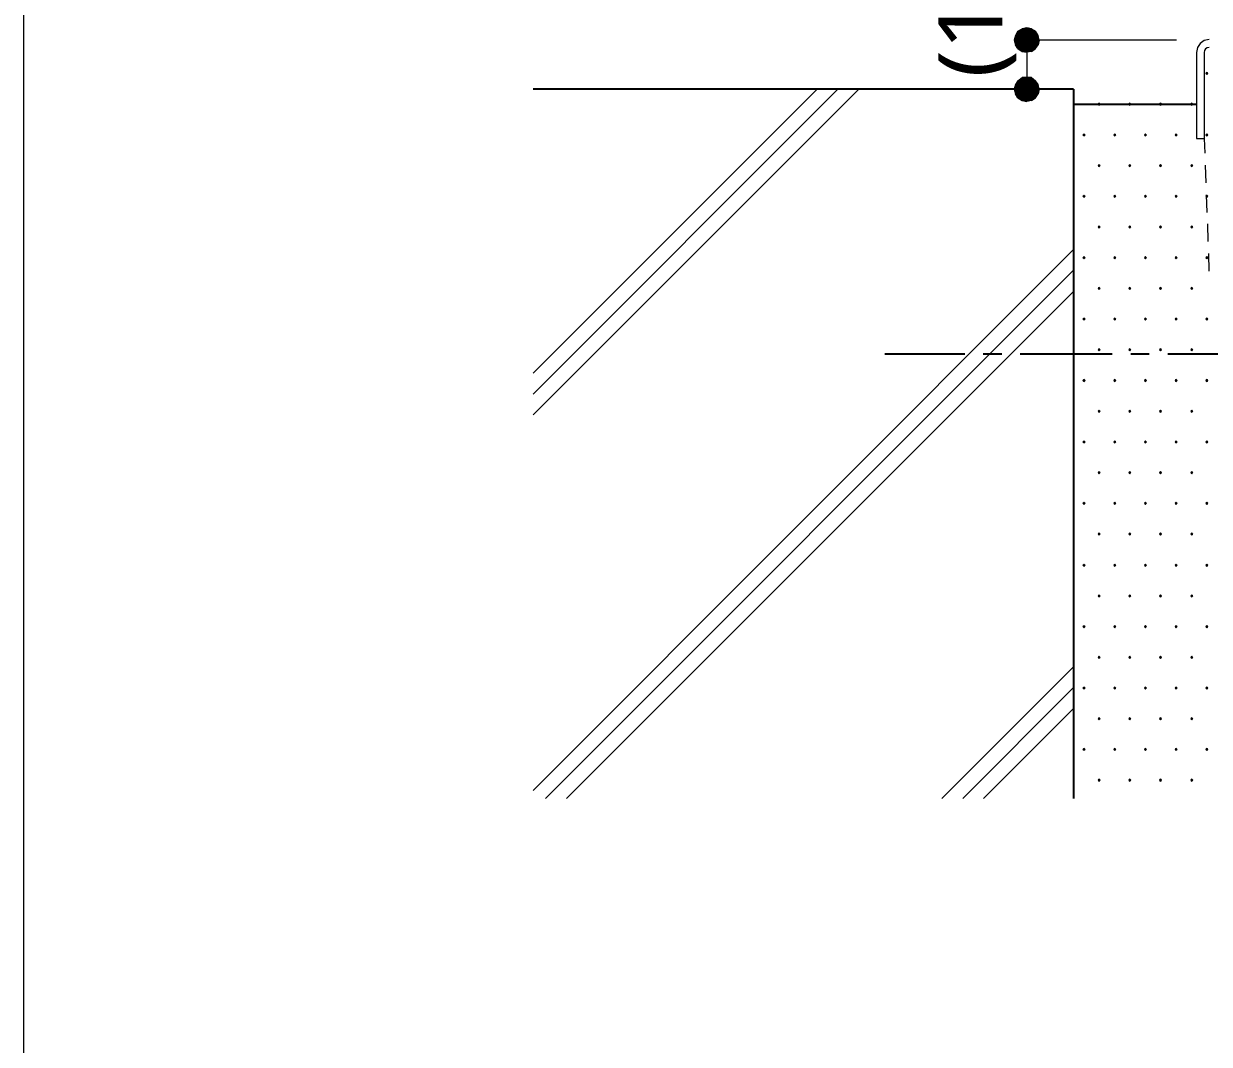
# Model space of a CAD drawing. Header units: millimetres. Extents: x 0 to 420, y 0 to 297.
# Drawn here: x 210.16 to 258.4, y 74.24 to 115.75 of the extents above; entities that cross this region are included whole.
import ezdxf
from ezdxf.enums import TextEntityAlignment as Align

# ---------------------------------------------------------------- set-up
doc = ezdxf.new("R2010")
doc.units = ezdxf.units.MM
doc.styles.add('kst32b', font='NotoSansJP-Variable.ttf')

msp = doc.modelspace()

# ---------------------------------------------------------------- hatches: boundary and pattern name
h = msp.add_hatch(color=7)
h.paths.add_polyline_path([(250.973, 115.591), (250.783, 115.549), (250.973, 115.083), (250.973, 115.591)])
h.paths.add_polyline_path([(250.783, 115.549), (250.973, 115.083), (250.613, 115.443), (250.783, 115.549)])
h.paths.add_polyline_path([(250.973, 115.083), (250.613, 115.443), (250.507, 115.274), (250.973, 115.083)])
h = msp.add_hatch(color=7)
h.paths.add_polyline_path([(251.439, 115.274), (251.333, 115.443), (250.973, 115.083), (251.439, 115.274)])
h.paths.add_polyline_path([(251.333, 115.443), (250.973, 115.083), (251.164, 115.549), (251.333, 115.443)])
h.paths.add_polyline_path([(250.973, 115.083), (251.164, 115.549), (250.973, 115.591), (250.973, 115.083)])
for points in [[(250.507, 115.274), (250.465, 115.083), (250.973, 115.083), (250.507, 115.274)], [(258.297, 113.771), (258.276, 113.75), (258.254, 113.729), (258.276, 113.707), (258.297, 113.686), (258.318, 113.707), (258.339, 113.729), (258.318, 113.75), (258.297, 113.771)], [(250.507, 113.284), (250.465, 113.093), (250.973, 113.093), (250.507, 113.284)], [(253.915, 112.522), (253.894, 112.501), (253.873, 112.48), (253.894, 112.459), (253.915, 112.437), (253.937, 112.459), (253.958, 112.48), (253.937, 112.501), (253.915, 112.522)], [(255.164, 112.522), (255.143, 112.501), (255.122, 112.48), (255.143, 112.459), (255.164, 112.437), (255.185, 112.459), (255.207, 112.48), (255.185, 112.501), (255.164, 112.522)], [(256.413, 112.522), (256.392, 112.501), (256.371, 112.48), (256.392, 112.459), (256.413, 112.437), (256.434, 112.459), (256.455, 112.48), (256.434, 112.501), (256.413, 112.522)], [(257.683, 112.522), (257.662, 112.501), (257.641, 112.48), (257.662, 112.459), (257.683, 112.437), (257.704, 112.459), (257.725, 112.48), (257.704, 112.501), (257.683, 112.522)], [(253.302, 111.273), (253.28, 111.252), (253.259, 111.231), (253.28, 111.21), (253.302, 111.188), (253.323, 111.21), (253.344, 111.231), (253.323, 111.252), (253.302, 111.273)], [(254.55, 111.273), (254.529, 111.252), (254.508, 111.231), (254.529, 111.21), (254.55, 111.188), (254.571, 111.21), (254.593, 111.231), (254.571, 111.252), (254.55, 111.273)], [(255.799, 111.273), (255.778, 111.252), (255.757, 111.231), (255.778, 111.21), (255.799, 111.188), (255.82, 111.21), (255.841, 111.231), (255.82, 111.252), (255.799, 111.273)], [(257.048, 111.273), (257.027, 111.252), (257.006, 111.231), (257.027, 111.21), (257.048, 111.188), (257.069, 111.21), (257.09, 111.231), (257.069, 111.252), (257.048, 111.273)], [(258.297, 111.273), (258.276, 111.252), (258.254, 111.231), (258.276, 111.21), (258.297, 111.188), (258.318, 111.21), (258.339, 111.231), (258.318, 111.252), (258.297, 111.273)], [(253.915, 110.024), (253.894, 110.003), (253.873, 109.982), (253.894, 109.961), (253.915, 109.94), (253.937, 109.961), (253.958, 109.982), (253.937, 110.003), (253.915, 110.024)], [(255.164, 110.024), (255.143, 110.003), (255.122, 109.982), (255.143, 109.961), (255.164, 109.94), (255.185, 109.961), (255.207, 109.982), (255.185, 110.003), (255.164, 110.024)], [(256.413, 110.024), (256.392, 110.003), (256.371, 109.982), (256.392, 109.961), (256.413, 109.94), (256.434, 109.961), (256.455, 109.982), (256.434, 110.003), (256.413, 110.024)], [(257.683, 110.024), (257.662, 110.003), (257.641, 109.982), (257.662, 109.961), (257.683, 109.94), (257.704, 109.961), (257.725, 109.982), (257.704, 110.003), (257.683, 110.024)], [(253.302, 108.775), (253.28, 108.754), (253.259, 108.733), (253.28, 108.712), (253.302, 108.691), (253.323, 108.712), (253.344, 108.733), (253.323, 108.754), (253.302, 108.775)], [(254.55, 108.775), (254.529, 108.754), (254.508, 108.733), (254.529, 108.712), (254.55, 108.691), (254.571, 108.712), (254.593, 108.733), (254.571, 108.754), (254.55, 108.775)], [(255.799, 108.775), (255.778, 108.754), (255.757, 108.733), (255.778, 108.712), (255.799, 108.691), (255.82, 108.712), (255.841, 108.733), (255.82, 108.754), (255.799, 108.775)], [(257.048, 108.775), (257.027, 108.754), (257.006, 108.733), (257.027, 108.712), (257.048, 108.691), (257.069, 108.712), (257.09, 108.733), (257.069, 108.754), (257.048, 108.775)], [(258.297, 108.775), (258.276, 108.754), (258.254, 108.733), (258.276, 108.712), (258.297, 108.691), (258.318, 108.712), (258.339, 108.733), (258.318, 108.754), (258.297, 108.775)], [(253.915, 107.527), (253.894, 107.505), (253.873, 107.484), (253.894, 107.463), (253.915, 107.442), (253.937, 107.463), (253.958, 107.484), (253.937, 107.505), (253.915, 107.527)], [(255.164, 107.527), (255.143, 107.505), (255.122, 107.484), (255.143, 107.463), (255.164, 107.442), (255.185, 107.463), (255.207, 107.484), (255.185, 107.505), (255.164, 107.527)], [(256.413, 107.527), (256.392, 107.505), (256.371, 107.484), (256.392, 107.463), (256.413, 107.442), (256.434, 107.463), (256.455, 107.484), (256.434, 107.505), (256.413, 107.527)], [(257.683, 107.527), (257.662, 107.505), (257.641, 107.484), (257.662, 107.463), (257.683, 107.442), (257.704, 107.463), (257.725, 107.484), (257.704, 107.505), (257.683, 107.527)], [(253.302, 106.278), (253.28, 106.257), (253.259, 106.236), (253.28, 106.214), (253.302, 106.193), (253.323, 106.214), (253.344, 106.236), (253.323, 106.257), (253.302, 106.278)], [(254.55, 106.278), (254.529, 106.257), (254.508, 106.236), (254.529, 106.214), (254.55, 106.193), (254.571, 106.214), (254.593, 106.236), (254.571, 106.257), (254.55, 106.278)], [(255.799, 106.278), (255.778, 106.257), (255.757, 106.236), (255.778, 106.214), (255.799, 106.193), (255.82, 106.214), (255.841, 106.236), (255.82, 106.257), (255.799, 106.278)], [(257.048, 106.278), (257.027, 106.257), (257.006, 106.236), (257.027, 106.214), (257.048, 106.193), (257.069, 106.214), (257.09, 106.236), (257.069, 106.257), (257.048, 106.278)], [(258.297, 106.278), (258.276, 106.257), (258.254, 106.236), (258.276, 106.214), (258.297, 106.193), (258.318, 106.214), (258.339, 106.236), (258.318, 106.257), (258.297, 106.278)], [(253.915, 105.029), (253.894, 105.008), (253.873, 104.987), (253.894, 104.966), (253.915, 104.944), (253.937, 104.966), (253.958, 104.987), (253.937, 105.008), (253.915, 105.029)], [(255.164, 105.029), (255.143, 105.008), (255.122, 104.987), (255.143, 104.966), (255.164, 104.944), (255.185, 104.966), (255.207, 104.987), (255.185, 105.008), (255.164, 105.029)], [(256.413, 105.029), (256.392, 105.008), (256.371, 104.987), (256.392, 104.966), (256.413, 104.944), (256.434, 104.966), (256.455, 104.987), (256.434, 105.008), (256.413, 105.029)], [(257.683, 105.029), (257.662, 105.008), (257.641, 104.987), (257.662, 104.966), (257.683, 104.944), (257.704, 104.966), (257.725, 104.987), (257.704, 105.008), (257.683, 105.029)], [(253.302, 103.78), (253.28, 103.759), (253.259, 103.738), (253.28, 103.717), (253.302, 103.696), (253.323, 103.717), (253.344, 103.738), (253.323, 103.759), (253.302, 103.78)], [(254.55, 103.78), (254.529, 103.759), (254.508, 103.738), (254.529, 103.717), (254.55, 103.696), (254.571, 103.717), (254.593, 103.738), (254.571, 103.759), (254.55, 103.78)], [(255.799, 103.78), (255.778, 103.759), (255.757, 103.738), (255.778, 103.717), (255.799, 103.696), (255.82, 103.717), (255.841, 103.738), (255.82, 103.759), (255.799, 103.78)], [(257.048, 103.78), (257.027, 103.759), (257.006, 103.738), (257.027, 103.717), (257.048, 103.696), (257.069, 103.717), (257.09, 103.738), (257.069, 103.759), (257.048, 103.78)], [(258.297, 103.78), (258.276, 103.759), (258.254, 103.738), (258.276, 103.717), (258.297, 103.696), (258.318, 103.717), (258.339, 103.738), (258.318, 103.759), (258.297, 103.78)], [(253.915, 102.531), (253.894, 102.51), (253.873, 102.489), (253.894, 102.468), (253.915, 102.447), (253.937, 102.468), (253.958, 102.489), (253.937, 102.51), (253.915, 102.531)], [(255.164, 102.531), (255.143, 102.51), (255.122, 102.489), (255.143, 102.468), (255.164, 102.447), (255.185, 102.468), (255.207, 102.489), (255.185, 102.51), (255.164, 102.531)], [(256.413, 102.531), (256.392, 102.51), (256.371, 102.489), (256.392, 102.468), (256.413, 102.447), (256.434, 102.468), (256.455, 102.489), (256.434, 102.51), (256.413, 102.531)], [(257.683, 102.531), (257.662, 102.51), (257.641, 102.489), (257.662, 102.468), (257.683, 102.447), (257.704, 102.468), (257.725, 102.489), (257.704, 102.51), (257.683, 102.531)], [(253.302, 101.282), (253.28, 101.261), (253.259, 101.24), (253.28, 101.219), (253.302, 101.198), (253.323, 101.219), (253.344, 101.24), (253.323, 101.261), (253.302, 101.282)], [(254.55, 101.282), (254.529, 101.261), (254.508, 101.24), (254.529, 101.219), (254.55, 101.198), (254.571, 101.219), (254.593, 101.24), (254.571, 101.261), (254.55, 101.282)], [(255.799, 101.282), (255.778, 101.261), (255.757, 101.24), (255.778, 101.219), (255.799, 101.198), (255.82, 101.219), (255.841, 101.24), (255.82, 101.261), (255.799, 101.282)], [(257.048, 101.282), (257.027, 101.261), (257.006, 101.24), (257.027, 101.219), (257.048, 101.198), (257.069, 101.219), (257.09, 101.24), (257.069, 101.261), (257.048, 101.282)], [(258.297, 101.282), (258.276, 101.261), (258.254, 101.24), (258.276, 101.219), (258.297, 101.198), (258.318, 101.219), (258.339, 101.24), (258.318, 101.261), (258.297, 101.282)], [(253.915, 100.034), (253.894, 100.012), (253.873, 99.991), (253.894, 99.97), (253.915, 99.949), (253.937, 99.97), (253.958, 99.991), (253.937, 100.012), (253.915, 100.034)], [(255.164, 100.034), (255.143, 100.012), (255.122, 99.991), (255.143, 99.97), (255.164, 99.949), (255.185, 99.97), (255.207, 99.991), (255.185, 100.012), (255.164, 100.034)], [(256.413, 100.034), (256.392, 100.012), (256.371, 99.991), (256.392, 99.97), (256.413, 99.949), (256.434, 99.97), (256.455, 99.991), (256.434, 100.012), (256.413, 100.034)], [(257.683, 100.034), (257.662, 100.012), (257.641, 99.991), (257.662, 99.97), (257.683, 99.949), (257.704, 99.97), (257.725, 99.991), (257.704, 100.012), (257.683, 100.034)], [(253.302, 98.785), (253.28, 98.764), (253.259, 98.743), (253.28, 98.721), (253.302, 98.7), (253.323, 98.721), (253.344, 98.743), (253.323, 98.764), (253.302, 98.785)], [(254.55, 98.785), (254.529, 98.764), (254.508, 98.743), (254.529, 98.721), (254.55, 98.7), (254.571, 98.721), (254.593, 98.743), (254.571, 98.764), (254.55, 98.785)], [(255.799, 98.785), (255.778, 98.764), (255.757, 98.743), (255.778, 98.721), (255.799, 98.7), (255.82, 98.721), (255.841, 98.743), (255.82, 98.764), (255.799, 98.785)], [(257.048, 98.785), (257.027, 98.764), (257.006, 98.743), (257.027, 98.721), (257.048, 98.7), (257.069, 98.721), (257.09, 98.743), (257.069, 98.764), (257.048, 98.785)], [(258.297, 98.785), (258.276, 98.764), (258.254, 98.743), (258.276, 98.721), (258.297, 98.7), (258.318, 98.721), (258.339, 98.743), (258.318, 98.764), (258.297, 98.785)], [(253.915, 97.536), (253.894, 97.515), (253.873, 97.494), (253.894, 97.472), (253.915, 97.451), (253.937, 97.472), (253.958, 97.494), (253.937, 97.515), (253.915, 97.536)], [(255.164, 97.536), (255.143, 97.515), (255.122, 97.494), (255.143, 97.472), (255.164, 97.451), (255.185, 97.472), (255.207, 97.494), (255.185, 97.515), (255.164, 97.536)], [(256.413, 97.536), (256.392, 97.515), (256.371, 97.494), (256.392, 97.472), (256.413, 97.451), (256.434, 97.472), (256.455, 97.494), (256.434, 97.515), (256.413, 97.536)], [(257.683, 97.536), (257.662, 97.515), (257.641, 97.494), (257.662, 97.472), (257.683, 97.451), (257.704, 97.472), (257.725, 97.494), (257.704, 97.515), (257.683, 97.536)], [(253.302, 96.287), (253.28, 96.266), (253.259, 96.245), (253.28, 96.224), (253.302, 96.202), (253.323, 96.224), (253.344, 96.245), (253.323, 96.266), (253.302, 96.287)], [(254.55, 96.287), (254.529, 96.266), (254.508, 96.245), (254.529, 96.224), (254.55, 96.202), (254.571, 96.224), (254.593, 96.245), (254.571, 96.266), (254.55, 96.287)], [(255.799, 96.287), (255.778, 96.266), (255.757, 96.245), (255.778, 96.224), (255.799, 96.202), (255.82, 96.224), (255.841, 96.245), (255.82, 96.266), (255.799, 96.287)], [(257.048, 96.287), (257.027, 96.266), (257.006, 96.245), (257.027, 96.224), (257.048, 96.202), (257.069, 96.224), (257.09, 96.245), (257.069, 96.266), (257.048, 96.287)], [(258.297, 96.287), (258.276, 96.266), (258.254, 96.245), (258.276, 96.224), (258.297, 96.202), (258.318, 96.224), (258.339, 96.245), (258.318, 96.266), (258.297, 96.287)], [(253.915, 95.038), (253.894, 95.017), (253.873, 94.996), (253.894, 94.975), (253.915, 94.954), (253.937, 94.975), (253.958, 94.996), (253.937, 95.017), (253.915, 95.038)], [(255.164, 95.038), (255.143, 95.017), (255.122, 94.996), (255.143, 94.975), (255.164, 94.954), (255.185, 94.975), (255.207, 94.996), (255.185, 95.017), (255.164, 95.038)], [(256.413, 95.038), (256.392, 95.017), (256.371, 94.996), (256.392, 94.975), (256.413, 94.954), (256.434, 94.975), (256.455, 94.996), (256.434, 95.017), (256.413, 95.038)], [(257.683, 95.038), (257.662, 95.017), (257.641, 94.996), (257.662, 94.975), (257.683, 94.954), (257.704, 94.975), (257.725, 94.996), (257.704, 95.017), (257.683, 95.038)], [(253.302, 93.768), (253.28, 93.747), (253.259, 93.726), (253.28, 93.705), (253.302, 93.684), (253.323, 93.705), (253.344, 93.726), (253.323, 93.747), (253.302, 93.768)], [(254.55, 93.768), (254.529, 93.747), (254.508, 93.726), (254.529, 93.705), (254.55, 93.684), (254.571, 93.705), (254.593, 93.726), (254.571, 93.747), (254.55, 93.768)], [(255.799, 93.768), (255.778, 93.747), (255.757, 93.726), (255.778, 93.705), (255.799, 93.684), (255.82, 93.705), (255.841, 93.726), (255.82, 93.747), (255.799, 93.768)], [(257.048, 93.768), (257.027, 93.747), (257.006, 93.726), (257.027, 93.705), (257.048, 93.684), (257.069, 93.705), (257.09, 93.726), (257.069, 93.747), (257.048, 93.768)], [(258.297, 93.768), (258.276, 93.747), (258.254, 93.726), (258.276, 93.705), (258.297, 93.684), (258.318, 93.705), (258.339, 93.726), (258.318, 93.747), (258.297, 93.768)], [(253.915, 92.52), (253.894, 92.498), (253.873, 92.477), (253.894, 92.456), (253.915, 92.435), (253.937, 92.456), (253.958, 92.477), (253.937, 92.498), (253.915, 92.52)], [(255.164, 92.52), (255.143, 92.498), (255.122, 92.477), (255.143, 92.456), (255.164, 92.435), (255.185, 92.456), (255.207, 92.477), (255.185, 92.498), (255.164, 92.52)], [(256.413, 92.52), (256.392, 92.498), (256.371, 92.477), (256.392, 92.456), (256.413, 92.435), (256.434, 92.456), (256.455, 92.477), (256.434, 92.498), (256.413, 92.52)], [(257.683, 92.52), (257.662, 92.498), (257.641, 92.477), (257.662, 92.456), (257.683, 92.435), (257.704, 92.456), (257.725, 92.477), (257.704, 92.498), (257.683, 92.52)], [(253.302, 91.271), (253.28, 91.25), (253.259, 91.228), (253.28, 91.207), (253.302, 91.186), (253.323, 91.207), (253.344, 91.228), (253.323, 91.25), (253.302, 91.271)], [(254.55, 91.271), (254.529, 91.25), (254.508, 91.228), (254.529, 91.207), (254.55, 91.186), (254.571, 91.207), (254.593, 91.228), (254.571, 91.25), (254.55, 91.271)], [(255.799, 91.271), (255.778, 91.25), (255.757, 91.228), (255.778, 91.207), (255.799, 91.186), (255.82, 91.207), (255.841, 91.228), (255.82, 91.25), (255.799, 91.271)], [(257.048, 91.271), (257.027, 91.25), (257.006, 91.228), (257.027, 91.207), (257.048, 91.186), (257.069, 91.207), (257.09, 91.228), (257.069, 91.25), (257.048, 91.271)], [(258.297, 91.271), (258.276, 91.25), (258.254, 91.228), (258.276, 91.207), (258.297, 91.186), (258.318, 91.207), (258.339, 91.228), (258.318, 91.25), (258.297, 91.271)], [(253.915, 90.022), (253.894, 90.001), (253.873, 89.979), (253.894, 89.958), (253.915, 89.937), (253.937, 89.958), (253.958, 89.979), (253.937, 90.001), (253.915, 90.022)], [(255.164, 90.022), (255.143, 90.001), (255.122, 89.979), (255.143, 89.958), (255.164, 89.937), (255.185, 89.958), (255.207, 89.979), (255.185, 90.001), (255.164, 90.022)], [(256.413, 90.022), (256.392, 90.001), (256.371, 89.979), (256.392, 89.958), (256.413, 89.937), (256.434, 89.958), (256.455, 89.979), (256.434, 90.001), (256.413, 90.022)], [(257.683, 90.022), (257.662, 90.001), (257.641, 89.979), (257.662, 89.958), (257.683, 89.937), (257.704, 89.958), (257.725, 89.979), (257.704, 90.001), (257.683, 90.022)], [(253.302, 88.773), (253.28, 88.752), (253.259, 88.731), (253.28, 88.709), (253.302, 88.688), (253.323, 88.709), (253.344, 88.731), (253.323, 88.752), (253.302, 88.773)], [(254.55, 88.773), (254.529, 88.752), (254.508, 88.731), (254.529, 88.709), (254.55, 88.688), (254.571, 88.709), (254.593, 88.731), (254.571, 88.752), (254.55, 88.773)], [(255.799, 88.773), (255.778, 88.752), (255.757, 88.731), (255.778, 88.709), (255.799, 88.688), (255.82, 88.709), (255.841, 88.731), (255.82, 88.752), (255.799, 88.773)], [(257.048, 88.773), (257.027, 88.752), (257.006, 88.731), (257.027, 88.709), (257.048, 88.688), (257.069, 88.709), (257.09, 88.731), (257.069, 88.752), (257.048, 88.773)], [(258.297, 88.773), (258.276, 88.752), (258.254, 88.731), (258.276, 88.709), (258.297, 88.688), (258.318, 88.709), (258.339, 88.731), (258.318, 88.752), (258.297, 88.773)], [(253.915, 87.524), (253.894, 87.503), (253.873, 87.482), (253.894, 87.461), (253.915, 87.439), (253.937, 87.461), (253.958, 87.482), (253.937, 87.503), (253.915, 87.524)], [(255.164, 87.524), (255.143, 87.503), (255.122, 87.482), (255.143, 87.461), (255.164, 87.439), (255.185, 87.461), (255.207, 87.482), (255.185, 87.503), (255.164, 87.524)], [(256.413, 87.524), (256.392, 87.503), (256.371, 87.482), (256.392, 87.461), (256.413, 87.439), (256.434, 87.461), (256.455, 87.482), (256.434, 87.503), (256.413, 87.524)], [(257.683, 87.524), (257.662, 87.503), (257.641, 87.482), (257.662, 87.461), (257.683, 87.439), (257.704, 87.461), (257.725, 87.482), (257.704, 87.503), (257.683, 87.524)], [(253.302, 86.275), (253.28, 86.254), (253.259, 86.233), (253.28, 86.212), (253.302, 86.191), (253.323, 86.212), (253.344, 86.233), (253.323, 86.254), (253.302, 86.275)], [(254.55, 86.275), (254.529, 86.254), (254.508, 86.233), (254.529, 86.212), (254.55, 86.191), (254.571, 86.212), (254.593, 86.233), (254.571, 86.254), (254.55, 86.275)], [(255.799, 86.275), (255.778, 86.254), (255.757, 86.233), (255.778, 86.212), (255.799, 86.191), (255.82, 86.212), (255.841, 86.233), (255.82, 86.254), (255.799, 86.275)], [(257.048, 86.275), (257.027, 86.254), (257.006, 86.233), (257.027, 86.212), (257.048, 86.191), (257.069, 86.212), (257.09, 86.233), (257.069, 86.254), (257.048, 86.275)], [(258.297, 86.275), (258.276, 86.254), (258.254, 86.233), (258.276, 86.212), (258.297, 86.191), (258.318, 86.212), (258.339, 86.233), (258.318, 86.254), (258.297, 86.275)], [(253.915, 85.027), (253.894, 85.005), (253.873, 84.984), (253.894, 84.963), (253.915, 84.942), (253.937, 84.963), (253.958, 84.984), (253.937, 85.005), (253.915, 85.027)], [(255.164, 85.027), (255.143, 85.005), (255.122, 84.984), (255.143, 84.963), (255.164, 84.942), (255.185, 84.963), (255.207, 84.984), (255.185, 85.005), (255.164, 85.027)], [(256.413, 85.027), (256.392, 85.005), (256.371, 84.984), (256.392, 84.963), (256.413, 84.942), (256.434, 84.963), (256.455, 84.984), (256.434, 85.005), (256.413, 85.027)], [(257.683, 85.027), (257.662, 85.005), (257.641, 84.984), (257.662, 84.963), (257.683, 84.942), (257.704, 84.963), (257.725, 84.984), (257.704, 85.005), (257.683, 85.027)]]:
    msp.add_hatch(color=7).paths.add_polyline_path(points)
h = msp.add_hatch(color=7)
h.paths.add_polyline_path([(250.465, 115.083), (250.507, 114.893), (250.973, 115.083), (250.465, 115.083)])
h.paths.add_polyline_path([(250.507, 114.893), (250.973, 115.083), (250.613, 114.745), (250.507, 114.893)])
h.paths.add_polyline_path([(250.973, 115.083), (250.613, 114.745), (250.783, 114.618), (250.973, 115.083)])
h = msp.add_hatch(color=7)
h.paths.add_polyline_path([(250.783, 114.618), (250.973, 114.596), (250.973, 115.083), (250.783, 114.618)])
h.paths.add_polyline_path([(250.973, 114.596), (250.973, 115.083), (251.164, 114.618), (250.973, 114.596)])
h.paths.add_polyline_path([(250.973, 115.083), (251.164, 114.618), (251.333, 114.745), (250.973, 115.083)])
h = msp.add_hatch(color=7)
h.paths.add_polyline_path([(251.333, 114.745), (251.439, 114.893), (250.973, 115.083), (251.333, 114.745)])
h.paths.add_polyline_path([(251.439, 114.893), (250.973, 115.083), (251.481, 115.083), (251.439, 114.893)])
h.paths.add_polyline_path([(250.973, 115.083), (251.481, 115.083), (251.439, 115.274), (250.973, 115.083)])
h = msp.add_hatch(color=7)
h.paths.add_polyline_path([(250.973, 113.58), (250.783, 113.559), (250.973, 113.093), (250.973, 113.58)])
h.paths.add_polyline_path([(250.783, 113.559), (250.973, 113.093), (250.613, 113.432), (250.783, 113.559)])
h.paths.add_polyline_path([(250.973, 113.093), (250.613, 113.432), (250.507, 113.284), (250.973, 113.093)])
h = msp.add_hatch(color=7)
h.paths.add_polyline_path([(251.439, 113.284), (251.333, 113.432), (250.973, 113.093), (251.439, 113.284)])
h.paths.add_polyline_path([(251.333, 113.432), (250.973, 113.093), (251.164, 113.559), (251.333, 113.432)])
h.paths.add_polyline_path([(250.973, 113.093), (251.164, 113.559), (250.973, 113.58), (250.973, 113.093)])
h = msp.add_hatch(color=7)
h.paths.add_polyline_path([(250.465, 113.093), (250.507, 112.903), (250.973, 113.093), (250.465, 113.093)])
h.paths.add_polyline_path([(250.507, 112.903), (250.973, 113.093), (250.613, 112.734), (250.507, 112.903)])
h.paths.add_polyline_path([(250.973, 113.093), (250.613, 112.734), (250.783, 112.628), (250.973, 113.093)])
h = msp.add_hatch(color=7)
h.paths.add_polyline_path([(250.783, 112.628), (250.973, 112.586), (250.973, 113.093), (250.783, 112.628)])
h.paths.add_polyline_path([(250.973, 112.586), (250.973, 113.093), (251.164, 112.628), (250.973, 112.586)])
h.paths.add_polyline_path([(250.973, 113.093), (251.164, 112.628), (251.333, 112.734), (250.973, 113.093)])
h = msp.add_hatch(color=7)
h.paths.add_polyline_path([(251.333, 112.734), (251.439, 112.903), (250.973, 113.093), (251.333, 112.734)])
h.paths.add_polyline_path([(251.439, 112.903), (250.973, 113.093), (251.481, 113.093), (251.439, 112.903)])
h.paths.add_polyline_path([(250.973, 113.093), (251.481, 113.093), (251.439, 113.284), (250.973, 113.093)])

# ---------------------------------------------------------------- linework, layer by layer
at = {"lineweight": 13}
for points in [[(210.164, 45.995), (210.164, 285.983)], [(257.069, 115.083), (250.973, 115.083)], [(250.973, 115.083), (250.973, 113.093)], [(258.392, 115.104), (258.19, 115.064), (258.025, 114.952), (257.914, 114.788), (257.874, 114.586)], [(257.873, 114.575), (257.873, 111.083)], [(258.392, 114.787), (258.314, 114.771), (258.25, 114.728), (258.207, 114.664), (258.191, 114.586)], [(258.191, 114.575), (258.191, 111.083)], [(244.136, 113.093), (230.886, 99.843)], [(243.29, 113.093), (230.886, 100.69)], [(242.443, 113.093), (230.886, 101.537)], [(257.873, 111.083), (258.191, 111.083)], [(258.191, 111.083), (258.212, 110.49)], [(258.233, 110.003), (258.254, 109.284)], [(258.276, 108.797), (258.297, 108.077)], [(258.318, 107.611), (258.339, 106.892)], [(252.878, 106.574), (230.886, 84.561)], [(258.36, 106.405), (258.382, 105.685)], [(252.878, 105.727), (231.394, 84.243)], [(252.878, 104.86), (232.241, 84.243)], [(252.878, 89.598), (247.523, 84.243)], [(252.878, 88.752), (248.37, 84.243)], [(252.878, 87.905), (249.216, 84.243)]]:
    msp.add_lwpolyline(points, dxfattribs=at)
at = {"lineweight": 0}
for points in [[(250.973, 115.083), (250.613, 115.443), (250.507, 115.274)], [(250.783, 115.549), (250.973, 115.083), (250.613, 115.443)], [(250.973, 115.591), (250.783, 115.549), (250.973, 115.083)], [(250.973, 115.083), (251.164, 115.549), (250.973, 115.591)], [(251.333, 115.443), (250.973, 115.083), (251.164, 115.549)], [(251.439, 115.274), (251.333, 115.443), (250.973, 115.083)], [(250.507, 115.274), (250.465, 115.083), (250.973, 115.083)], [(250.465, 115.083), (250.507, 114.893), (250.973, 115.083)], [(250.507, 114.893), (250.973, 115.083), (250.613, 114.745)], [(250.973, 115.083), (250.613, 114.745), (250.783, 114.618)], [(250.783, 114.618), (250.973, 114.596), (250.973, 115.083)], [(250.973, 115.083), (251.481, 115.083), (251.439, 115.274)], [(250.973, 114.596), (250.973, 115.083), (251.164, 114.618)], [(250.973, 115.083), (251.164, 114.618), (251.333, 114.745)], [(251.333, 114.745), (251.439, 114.893), (250.973, 115.083)], [(251.439, 114.893), (250.973, 115.083), (251.481, 115.083)], [(250.973, 113.093), (250.613, 113.432), (250.507, 113.284)], [(250.783, 113.559), (250.973, 113.093), (250.613, 113.432)], [(250.973, 113.58), (250.783, 113.559), (250.973, 113.093)], [(250.973, 113.093), (251.164, 113.559), (250.973, 113.58)], [(251.333, 113.432), (250.973, 113.093), (251.164, 113.559)], [(251.439, 113.284), (251.333, 113.432), (250.973, 113.093)], [(258.297, 113.771), (258.276, 113.75), (258.254, 113.729), (258.276, 113.707), (258.297, 113.686), (258.318, 113.707), (258.339, 113.729), (258.318, 113.75)], [(250.507, 113.284), (250.465, 113.093), (250.973, 113.093)], [(250.465, 113.093), (250.507, 112.903), (250.973, 113.093)], [(250.507, 112.903), (250.973, 113.093), (250.613, 112.734)], [(250.973, 113.093), (250.613, 112.734), (250.783, 112.628)], [(250.783, 112.628), (250.973, 112.586), (250.973, 113.093)], [(250.973, 113.093), (251.481, 113.093), (251.439, 113.284)], [(250.973, 112.586), (250.973, 113.093), (251.164, 112.628)], [(250.973, 113.093), (251.164, 112.628), (251.333, 112.734)], [(251.333, 112.734), (251.439, 112.903), (250.973, 113.093)], [(251.439, 112.903), (250.973, 113.093), (251.481, 113.093)], [(253.915, 112.522), (253.894, 112.501), (253.873, 112.48), (253.894, 112.459), (253.915, 112.437), (253.937, 112.459), (253.958, 112.48), (253.937, 112.501)], [(255.164, 112.522), (255.143, 112.501), (255.122, 112.48), (255.143, 112.459), (255.164, 112.437), (255.185, 112.459), (255.207, 112.48), (255.185, 112.501)], [(256.413, 112.522), (256.392, 112.501), (256.371, 112.48), (256.392, 112.459), (256.413, 112.437), (256.434, 112.459), (256.455, 112.48), (256.434, 112.501)], [(257.683, 112.522), (257.662, 112.501), (257.641, 112.48), (257.662, 112.459), (257.683, 112.437), (257.704, 112.459), (257.725, 112.48), (257.704, 112.501)], [(253.302, 111.273), (253.28, 111.252), (253.259, 111.231), (253.28, 111.21), (253.302, 111.188), (253.323, 111.21), (253.344, 111.231), (253.323, 111.252)], [(254.55, 111.273), (254.529, 111.252), (254.508, 111.231), (254.529, 111.21), (254.55, 111.188), (254.571, 111.21), (254.593, 111.231), (254.571, 111.252)], [(255.799, 111.273), (255.778, 111.252), (255.757, 111.231), (255.778, 111.21), (255.799, 111.188), (255.82, 111.21), (255.841, 111.231), (255.82, 111.252)], [(257.048, 111.273), (257.027, 111.252), (257.006, 111.231), (257.027, 111.21), (257.048, 111.188), (257.069, 111.21), (257.09, 111.231), (257.069, 111.252)], [(258.297, 111.273), (258.276, 111.252), (258.254, 111.231), (258.276, 111.21), (258.297, 111.188), (258.318, 111.21), (258.339, 111.231), (258.318, 111.252)], [(253.915, 110.024), (253.894, 110.003), (253.873, 109.982), (253.894, 109.961), (253.915, 109.94), (253.937, 109.961), (253.958, 109.982), (253.937, 110.003)], [(255.164, 110.024), (255.143, 110.003), (255.122, 109.982), (255.143, 109.961), (255.164, 109.94), (255.185, 109.961), (255.207, 109.982), (255.185, 110.003)], [(256.413, 110.024), (256.392, 110.003), (256.371, 109.982), (256.392, 109.961), (256.413, 109.94), (256.434, 109.961), (256.455, 109.982), (256.434, 110.003)], [(257.683, 110.024), (257.662, 110.003), (257.641, 109.982), (257.662, 109.961), (257.683, 109.94), (257.704, 109.961), (257.725, 109.982), (257.704, 110.003)], [(253.302, 108.775), (253.28, 108.754), (253.259, 108.733), (253.28, 108.712), (253.302, 108.691), (253.323, 108.712), (253.344, 108.733), (253.323, 108.754)], [(254.55, 108.775), (254.529, 108.754), (254.508, 108.733), (254.529, 108.712), (254.55, 108.691), (254.571, 108.712), (254.593, 108.733), (254.571, 108.754)], [(255.799, 108.775), (255.778, 108.754), (255.757, 108.733), (255.778, 108.712), (255.799, 108.691), (255.82, 108.712), (255.841, 108.733), (255.82, 108.754)], [(257.048, 108.775), (257.027, 108.754), (257.006, 108.733), (257.027, 108.712), (257.048, 108.691), (257.069, 108.712), (257.09, 108.733), (257.069, 108.754)], [(258.297, 108.775), (258.276, 108.754), (258.254, 108.733), (258.276, 108.712), (258.297, 108.691), (258.318, 108.712), (258.339, 108.733), (258.318, 108.754)], [(253.915, 107.527), (253.894, 107.505), (253.873, 107.484), (253.894, 107.463), (253.915, 107.442), (253.937, 107.463), (253.958, 107.484), (253.937, 107.505)], [(255.164, 107.527), (255.143, 107.505), (255.122, 107.484), (255.143, 107.463), (255.164, 107.442), (255.185, 107.463), (255.207, 107.484), (255.185, 107.505)], [(256.413, 107.527), (256.392, 107.505), (256.371, 107.484), (256.392, 107.463), (256.413, 107.442), (256.434, 107.463), (256.455, 107.484), (256.434, 107.505)], [(257.683, 107.527), (257.662, 107.505), (257.641, 107.484), (257.662, 107.463), (257.683, 107.442), (257.704, 107.463), (257.725, 107.484), (257.704, 107.505)], [(253.302, 106.278), (253.28, 106.257), (253.259, 106.236), (253.28, 106.214), (253.302, 106.193), (253.323, 106.214), (253.344, 106.236), (253.323, 106.257)], [(254.55, 106.278), (254.529, 106.257), (254.508, 106.236), (254.529, 106.214), (254.55, 106.193), (254.571, 106.214), (254.593, 106.236), (254.571, 106.257)], [(255.799, 106.278), (255.778, 106.257), (255.757, 106.236), (255.778, 106.214), (255.799, 106.193), (255.82, 106.214), (255.841, 106.236), (255.82, 106.257)], [(257.048, 106.278), (257.027, 106.257), (257.006, 106.236), (257.027, 106.214), (257.048, 106.193), (257.069, 106.214), (257.09, 106.236), (257.069, 106.257)], [(258.297, 106.278), (258.276, 106.257), (258.254, 106.236), (258.276, 106.214), (258.297, 106.193), (258.318, 106.214), (258.339, 106.236), (258.318, 106.257)], [(253.915, 105.029), (253.894, 105.008), (253.873, 104.987), (253.894, 104.966), (253.915, 104.944), (253.937, 104.966), (253.958, 104.987), (253.937, 105.008)], [(255.164, 105.029), (255.143, 105.008), (255.122, 104.987), (255.143, 104.966), (255.164, 104.944), (255.185, 104.966), (255.207, 104.987), (255.185, 105.008)], [(256.413, 105.029), (256.392, 105.008), (256.371, 104.987), (256.392, 104.966), (256.413, 104.944), (256.434, 104.966), (256.455, 104.987), (256.434, 105.008)], [(257.683, 105.029), (257.662, 105.008), (257.641, 104.987), (257.662, 104.966), (257.683, 104.944), (257.704, 104.966), (257.725, 104.987), (257.704, 105.008)], [(253.302, 103.78), (253.28, 103.759), (253.259, 103.738), (253.28, 103.717), (253.302, 103.696), (253.323, 103.717), (253.344, 103.738), (253.323, 103.759)], [(254.55, 103.78), (254.529, 103.759), (254.508, 103.738), (254.529, 103.717), (254.55, 103.696), (254.571, 103.717), (254.593, 103.738), (254.571, 103.759)], [(255.799, 103.78), (255.778, 103.759), (255.757, 103.738), (255.778, 103.717), (255.799, 103.696), (255.82, 103.717), (255.841, 103.738), (255.82, 103.759)], [(257.048, 103.78), (257.027, 103.759), (257.006, 103.738), (257.027, 103.717), (257.048, 103.696), (257.069, 103.717), (257.09, 103.738), (257.069, 103.759)], [(258.297, 103.78), (258.276, 103.759), (258.254, 103.738), (258.276, 103.717), (258.297, 103.696), (258.318, 103.717), (258.339, 103.738), (258.318, 103.759)], [(253.915, 102.531), (253.894, 102.51), (253.873, 102.489), (253.894, 102.468), (253.915, 102.447), (253.937, 102.468), (253.958, 102.489), (253.937, 102.51)], [(255.164, 102.531), (255.143, 102.51), (255.122, 102.489), (255.143, 102.468), (255.164, 102.447), (255.185, 102.468), (255.207, 102.489), (255.185, 102.51)], [(256.413, 102.531), (256.392, 102.51), (256.371, 102.489), (256.392, 102.468), (256.413, 102.447), (256.434, 102.468), (256.455, 102.489), (256.434, 102.51)], [(257.683, 102.531), (257.662, 102.51), (257.641, 102.489), (257.662, 102.468), (257.683, 102.447), (257.704, 102.468), (257.725, 102.489), (257.704, 102.51)], [(253.302, 101.282), (253.28, 101.261), (253.259, 101.24), (253.28, 101.219), (253.302, 101.198), (253.323, 101.219), (253.344, 101.24), (253.323, 101.261)], [(254.55, 101.282), (254.529, 101.261), (254.508, 101.24), (254.529, 101.219), (254.55, 101.198), (254.571, 101.219), (254.593, 101.24), (254.571, 101.261)], [(255.799, 101.282), (255.778, 101.261), (255.757, 101.24), (255.778, 101.219), (255.799, 101.198), (255.82, 101.219), (255.841, 101.24), (255.82, 101.261)], [(257.048, 101.282), (257.027, 101.261), (257.006, 101.24), (257.027, 101.219), (257.048, 101.198), (257.069, 101.219), (257.09, 101.24), (257.069, 101.261)], [(258.297, 101.282), (258.276, 101.261), (258.254, 101.24), (258.276, 101.219), (258.297, 101.198), (258.318, 101.219), (258.339, 101.24), (258.318, 101.261)], [(253.915, 100.034), (253.894, 100.012), (253.873, 99.991), (253.894, 99.97), (253.915, 99.949), (253.937, 99.97), (253.958, 99.991), (253.937, 100.012)], [(255.164, 100.034), (255.143, 100.012), (255.122, 99.991), (255.143, 99.97), (255.164, 99.949), (255.185, 99.97), (255.207, 99.991), (255.185, 100.012)], [(256.413, 100.034), (256.392, 100.012), (256.371, 99.991), (256.392, 99.97), (256.413, 99.949), (256.434, 99.97), (256.455, 99.991), (256.434, 100.012)], [(257.683, 100.034), (257.662, 100.012), (257.641, 99.991), (257.662, 99.97), (257.683, 99.949), (257.704, 99.97), (257.725, 99.991), (257.704, 100.012)], [(253.302, 98.785), (253.28, 98.764), (253.259, 98.743), (253.28, 98.721), (253.302, 98.7), (253.323, 98.721), (253.344, 98.743), (253.323, 98.764)], [(254.55, 98.785), (254.529, 98.764), (254.508, 98.743), (254.529, 98.721), (254.55, 98.7), (254.571, 98.721), (254.593, 98.743), (254.571, 98.764)], [(255.799, 98.785), (255.778, 98.764), (255.757, 98.743), (255.778, 98.721), (255.799, 98.7), (255.82, 98.721), (255.841, 98.743), (255.82, 98.764)], [(257.048, 98.785), (257.027, 98.764), (257.006, 98.743), (257.027, 98.721), (257.048, 98.7), (257.069, 98.721), (257.09, 98.743), (257.069, 98.764)], [(258.297, 98.785), (258.276, 98.764), (258.254, 98.743), (258.276, 98.721), (258.297, 98.7), (258.318, 98.721), (258.339, 98.743), (258.318, 98.764)], [(253.915, 97.536), (253.894, 97.515), (253.873, 97.494), (253.894, 97.472), (253.915, 97.451), (253.937, 97.472), (253.958, 97.494), (253.937, 97.515)], [(255.164, 97.536), (255.143, 97.515), (255.122, 97.494), (255.143, 97.472), (255.164, 97.451), (255.185, 97.472), (255.207, 97.494), (255.185, 97.515)], [(256.413, 97.536), (256.392, 97.515), (256.371, 97.494), (256.392, 97.472), (256.413, 97.451), (256.434, 97.472), (256.455, 97.494), (256.434, 97.515)], [(257.683, 97.536), (257.662, 97.515), (257.641, 97.494), (257.662, 97.472), (257.683, 97.451), (257.704, 97.472), (257.725, 97.494), (257.704, 97.515)], [(253.302, 96.287), (253.28, 96.266), (253.259, 96.245), (253.28, 96.224), (253.302, 96.202), (253.323, 96.224), (253.344, 96.245), (253.323, 96.266)], [(254.55, 96.287), (254.529, 96.266), (254.508, 96.245), (254.529, 96.224), (254.55, 96.202), (254.571, 96.224), (254.593, 96.245), (254.571, 96.266)], [(255.799, 96.287), (255.778, 96.266), (255.757, 96.245), (255.778, 96.224), (255.799, 96.202), (255.82, 96.224), (255.841, 96.245), (255.82, 96.266)], [(257.048, 96.287), (257.027, 96.266), (257.006, 96.245), (257.027, 96.224), (257.048, 96.202), (257.069, 96.224), (257.09, 96.245), (257.069, 96.266)], [(258.297, 96.287), (258.276, 96.266), (258.254, 96.245), (258.276, 96.224), (258.297, 96.202), (258.318, 96.224), (258.339, 96.245), (258.318, 96.266)], [(253.915, 95.038), (253.894, 95.017), (253.873, 94.996), (253.894, 94.975), (253.915, 94.954), (253.937, 94.975), (253.958, 94.996), (253.937, 95.017)], [(255.164, 95.038), (255.143, 95.017), (255.122, 94.996), (255.143, 94.975), (255.164, 94.954), (255.185, 94.975), (255.207, 94.996), (255.185, 95.017)], [(256.413, 95.038), (256.392, 95.017), (256.371, 94.996), (256.392, 94.975), (256.413, 94.954), (256.434, 94.975), (256.455, 94.996), (256.434, 95.017)], [(257.683, 95.038), (257.662, 95.017), (257.641, 94.996), (257.662, 94.975), (257.683, 94.954), (257.704, 94.975), (257.725, 94.996), (257.704, 95.017)], [(253.302, 93.768), (253.28, 93.747), (253.259, 93.726), (253.28, 93.705), (253.302, 93.684), (253.323, 93.705), (253.344, 93.726), (253.323, 93.747)], [(254.55, 93.768), (254.529, 93.747), (254.508, 93.726), (254.529, 93.705), (254.55, 93.684), (254.571, 93.705), (254.593, 93.726), (254.571, 93.747)], [(255.799, 93.768), (255.778, 93.747), (255.757, 93.726), (255.778, 93.705), (255.799, 93.684), (255.82, 93.705), (255.841, 93.726), (255.82, 93.747)], [(257.048, 93.768), (257.027, 93.747), (257.006, 93.726), (257.027, 93.705), (257.048, 93.684), (257.069, 93.705), (257.09, 93.726), (257.069, 93.747)], [(258.297, 93.768), (258.276, 93.747), (258.254, 93.726), (258.276, 93.705), (258.297, 93.684), (258.318, 93.705), (258.339, 93.726), (258.318, 93.747)], [(253.915, 92.52), (253.894, 92.498), (253.873, 92.477), (253.894, 92.456), (253.915, 92.435), (253.937, 92.456), (253.958, 92.477), (253.937, 92.498)], [(255.164, 92.52), (255.143, 92.498), (255.122, 92.477), (255.143, 92.456), (255.164, 92.435), (255.185, 92.456), (255.207, 92.477), (255.185, 92.498)], [(256.413, 92.52), (256.392, 92.498), (256.371, 92.477), (256.392, 92.456), (256.413, 92.435), (256.434, 92.456), (256.455, 92.477), (256.434, 92.498)], [(257.683, 92.52), (257.662, 92.498), (257.641, 92.477), (257.662, 92.456), (257.683, 92.435), (257.704, 92.456), (257.725, 92.477), (257.704, 92.498)], [(253.302, 91.271), (253.28, 91.25), (253.259, 91.228), (253.28, 91.207), (253.302, 91.186), (253.323, 91.207), (253.344, 91.228), (253.323, 91.25)], [(254.55, 91.271), (254.529, 91.25), (254.508, 91.228), (254.529, 91.207), (254.55, 91.186), (254.571, 91.207), (254.593, 91.228), (254.571, 91.25)], [(255.799, 91.271), (255.778, 91.25), (255.757, 91.228), (255.778, 91.207), (255.799, 91.186), (255.82, 91.207), (255.841, 91.228), (255.82, 91.25)], [(257.048, 91.271), (257.027, 91.25), (257.006, 91.228), (257.027, 91.207), (257.048, 91.186), (257.069, 91.207), (257.09, 91.228), (257.069, 91.25)], [(258.297, 91.271), (258.276, 91.25), (258.254, 91.228), (258.276, 91.207), (258.297, 91.186), (258.318, 91.207), (258.339, 91.228), (258.318, 91.25)], [(253.915, 90.022), (253.894, 90.001), (253.873, 89.979), (253.894, 89.958), (253.915, 89.937), (253.937, 89.958), (253.958, 89.979), (253.937, 90.001)], [(255.164, 90.022), (255.143, 90.001), (255.122, 89.979), (255.143, 89.958), (255.164, 89.937), (255.185, 89.958), (255.207, 89.979), (255.185, 90.001)], [(256.413, 90.022), (256.392, 90.001), (256.371, 89.979), (256.392, 89.958), (256.413, 89.937), (256.434, 89.958), (256.455, 89.979), (256.434, 90.001)], [(257.683, 90.022), (257.662, 90.001), (257.641, 89.979), (257.662, 89.958), (257.683, 89.937), (257.704, 89.958), (257.725, 89.979), (257.704, 90.001)], [(253.302, 88.773), (253.28, 88.752), (253.259, 88.731), (253.28, 88.709), (253.302, 88.688), (253.323, 88.709), (253.344, 88.731), (253.323, 88.752)], [(254.55, 88.773), (254.529, 88.752), (254.508, 88.731), (254.529, 88.709), (254.55, 88.688), (254.571, 88.709), (254.593, 88.731), (254.571, 88.752)], [(255.799, 88.773), (255.778, 88.752), (255.757, 88.731), (255.778, 88.709), (255.799, 88.688), (255.82, 88.709), (255.841, 88.731), (255.82, 88.752)], [(257.048, 88.773), (257.027, 88.752), (257.006, 88.731), (257.027, 88.709), (257.048, 88.688), (257.069, 88.709), (257.09, 88.731), (257.069, 88.752)], [(258.297, 88.773), (258.276, 88.752), (258.254, 88.731), (258.276, 88.709), (258.297, 88.688), (258.318, 88.709), (258.339, 88.731), (258.318, 88.752)], [(253.915, 87.524), (253.894, 87.503), (253.873, 87.482), (253.894, 87.461), (253.915, 87.439), (253.937, 87.461), (253.958, 87.482), (253.937, 87.503)], [(255.164, 87.524), (255.143, 87.503), (255.122, 87.482), (255.143, 87.461), (255.164, 87.439), (255.185, 87.461), (255.207, 87.482), (255.185, 87.503)], [(256.413, 87.524), (256.392, 87.503), (256.371, 87.482), (256.392, 87.461), (256.413, 87.439), (256.434, 87.461), (256.455, 87.482), (256.434, 87.503)], [(257.683, 87.524), (257.662, 87.503), (257.641, 87.482), (257.662, 87.461), (257.683, 87.439), (257.704, 87.461), (257.725, 87.482), (257.704, 87.503)], [(253.302, 86.275), (253.28, 86.254), (253.259, 86.233), (253.28, 86.212), (253.302, 86.191), (253.323, 86.212), (253.344, 86.233), (253.323, 86.254)], [(254.55, 86.275), (254.529, 86.254), (254.508, 86.233), (254.529, 86.212), (254.55, 86.191), (254.571, 86.212), (254.593, 86.233), (254.571, 86.254)], [(255.799, 86.275), (255.778, 86.254), (255.757, 86.233), (255.778, 86.212), (255.799, 86.191), (255.82, 86.212), (255.841, 86.233), (255.82, 86.254)], [(257.048, 86.275), (257.027, 86.254), (257.006, 86.233), (257.027, 86.212), (257.048, 86.191), (257.069, 86.212), (257.09, 86.233), (257.069, 86.254)], [(258.297, 86.275), (258.276, 86.254), (258.254, 86.233), (258.276, 86.212), (258.297, 86.191), (258.318, 86.212), (258.339, 86.233), (258.318, 86.254)], [(253.915, 85.027), (253.894, 85.005), (253.873, 84.984), (253.894, 84.963), (253.915, 84.942), (253.937, 84.963), (253.958, 84.984), (253.937, 85.005)], [(255.164, 85.027), (255.143, 85.005), (255.122, 84.984), (255.143, 84.963), (255.164, 84.942), (255.185, 84.963), (255.207, 84.984), (255.185, 85.005)], [(256.413, 85.027), (256.392, 85.005), (256.371, 84.984), (256.392, 84.963), (256.413, 84.942), (256.434, 84.963), (256.455, 84.984), (256.434, 85.005)], [(257.683, 85.027), (257.662, 85.005), (257.641, 84.984), (257.662, 84.963), (257.683, 84.942), (257.704, 84.963), (257.725, 84.984), (257.704, 85.005)]]:
    msp.add_lwpolyline(points, close=True, dxfattribs=at)
at = {"lineweight": 25}
for points in [[(252.878, 113.093), (230.886, 113.093)], [(252.878, 113.093), (252.878, 84.243)], [(252.878, 113.093), (252.878, 87.08)], [(252.878, 112.48), (257.873, 112.48)], [(245.195, 102.32), (248.454, 102.32)], [(249.195, 102.32), (249.957, 102.32)], [(250.698, 102.32), (254.445, 102.32)], [(255.207, 102.32), (255.947, 102.32)], [(256.709, 102.32), (259.948, 102.32)]]:
    msp.add_lwpolyline(points, dxfattribs=at)

# ---------------------------------------------------------------- texts
at = {"style": 'kst32b'}
msp.add_text('(10)', height=2.5989, dxfattribs=at).set_placement((249.978, 113.559), (249.978, 120.056), align=Align.FIT)

doc.saveas('drawing.dxf')
